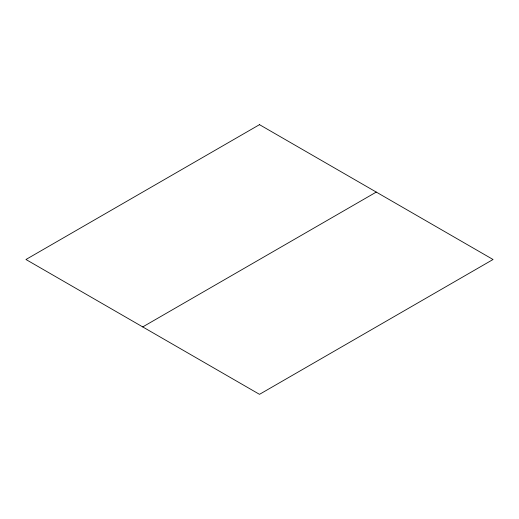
<?xml version="1.0" encoding="UTF-8"?>
<svg xmlns="http://www.w3.org/2000/svg" width="519" height="519" viewBox="0 0 519 519"><rect width="100%" height="100%" fill="white"/><g stroke="black" fill="none" stroke-linecap="round" stroke-linejoin="round"><path stroke-width="0.78" d="M142.725 326.918L376.275 192.082M259.5 124.664L25.95 259.5L259.5 394.336L493.05 259.5L259.5 124.664"/></g></svg>
